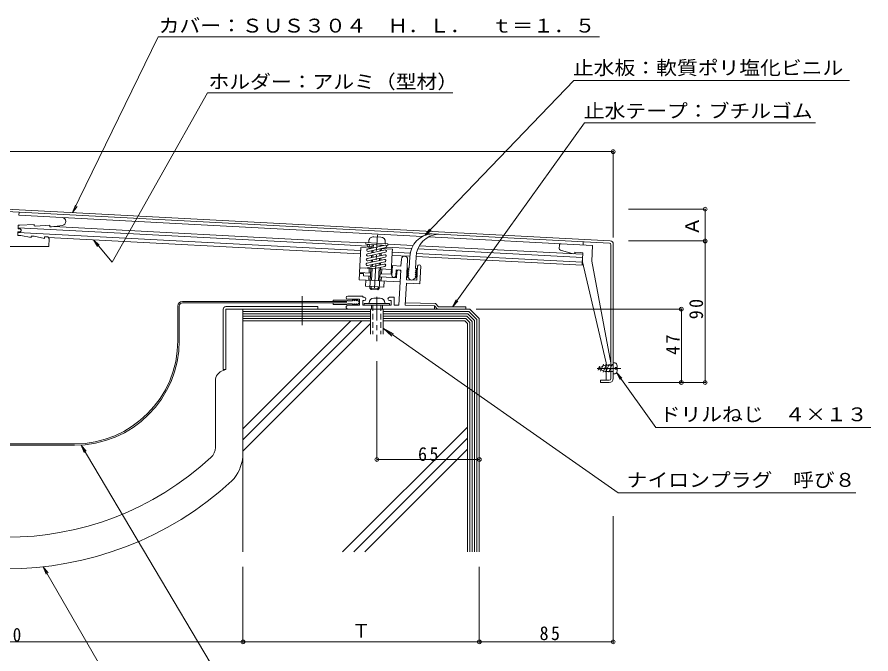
# Model space of a CAD drawing. Units: millimetres, scale not verified. Extents: x -452 to 561, y -405 to 239.
# Drawn here: x -56 to 486, y -165 to 239 of the extents above; entities that cross this region are included whole.
import ezdxf
from ezdxf.enums import TextEntityAlignment as Align

# ---------------------------------------------------------------- set-up
doc = ezdxf.new("R2010")
doc.units = ezdxf.units.MM
doc.header["$LTSCALE"] = 3
doc.header["$PDMODE"] = 32
doc.header["$PDSIZE"] = 2.4
for name, pattern in [('CHAIN1', [8, 5, -1, 1, -1]), ('CHAIN2', [12, 9, -1, 1, -1]), ('DASHED1', [1.8, 1.2, -0.6])]:
    doc.linetypes.add(name, pattern=pattern)
for name, color, linetype, lineweight in [('D-0', 3, 'Continuous', 9), ('D-1', 2, 'Continuous', 9), ('D-2', 4, 'Continuous', 9), ('D-3', 6, 'Continuous', 5), ('D-4', 7, 'Continuous', 9), ('D-5', 7, 'Continuous', 9)]:
    doc.layers.add(name, color=color, linetype=linetype, lineweight=lineweight)
doc.styles.add('ＭＳ ゴシック', font='')
doc.styles.get('ＭＳ ゴシック').set_extended_font_data('MS Gothic')

msp = doc.modelspace()

# ---------------------------------------------------------------- linework, layer by layer
at = {"layer": 'D-0'}
for p, q in [((320.753, 96.999), (-62.352, 117.076)), ((320.2, 95.526), (-54.457, 115.161)), ((321.148, 9.499), (321.148, 94.527)), ((322.648, 9.499), (322.648, 95.002)), ((320.148, 8.499), (314.648, 8.499)), ((314.648, 8.499), (314.648, 6.999)), ((320.148, 6.999), (314.648, 6.999))]:
    msp.add_line(p, q, dxfattribs=at)
for centre, radius, start, end in [((320.148, 94.527), 1, 0, 86.99922), ((320.648, 95.002), 2, 0, 86.99995), ((320.148, 9.499), 2.5, 270, 0), ((320.148, 9.499), 1, 270, 0)]:
    msp.add_arc(centre, radius, start, end, dxfattribs=at)
at = {"layer": 'D-1'}
for p, q in [((-54.457, 115.161), (-62.352, 115.575)), ((-54.457, 115.161), (-54.561, 113.175)), ((-54.561, 113.175), (-27.098, 111.735)), ((201.585, 99.751), (-27.098, 111.735)), ((-54.888, 106.933), (-55.005, 104.686)), ((152.008, 94.338), (-54.979, 105.186)), ((-53.889, 106.881), (-54.888, 106.933)), ((-44.849, 107.408), (-53.889, 106.881)), ((-44.849, 107.408), (-44.901, 106.41)), ((-43.903, 106.358), (-44.901, 106.41)), ((-34.863, 106.885), (-43.903, 106.358)), ((-34.863, 106.885), (-34.915, 105.887)), ((-33.917, 105.834), (-34.915, 105.887)), ((-33.917, 105.834), (-26.902, 106.76)), ((150.018, 96.445), (-32.56, 106.013)), ((-55.11, 102.689), (-55.228, 100.442)), ((-53.231, 100.338), (-55.228, 100.442)), ((149.835, 91.448), (-55.136, 102.19)), ((-46.792, 98.999), (-53.231, 100.338)), ((-46.74, 99.997), (-46.792, 98.999)), ((-44.742, 99.893), (-46.74, 99.997)), ((-38.304, 98.554), (-44.742, 99.893)), ((-38.251, 99.553), (-38.304, 98.554)), ((-36.254, 99.448), (-38.251, 99.553)), ((-35.308, 98.397), (-36.254, 99.448)), ((149.548, 89.46), (-36.016, 99.184)), ((-35.308, 98.397), (-35.57, 93.404)), ((175.147, 99.342), (170.653, 99.577)), ((205.601, 99.54), (309.489, 94.095)), ((-89.135, 93.404), (-35.57, 93.404)), ((165.712, 95.622), (150.018, 96.445)), ((166.529, 93.577), (152.082, 94.334)), ((162.536, 92.781), (161.699, 76.803)), ((169.527, 92.415), (162.536, 92.781)), ((165.67, 94.831), (165.723, 95.83)), ((179.651, 94.099), (165.67, 94.831)), ((179.703, 95.097), (165.723, 95.83)), ((177.971, 94.161), (166.829, 91.741)), ((167.102, 93.251), (169.564, 93.122)), ((178.29, 92.695), (167.148, 90.275)), ((167.5, 96.738), (167.448, 95.739)), ((169.527, 92.415), (169.642, 94.623)), ((170.332, 92.502), (170.441, 94.581)), ((174.789, 93.47), (174.835, 94.351)), ((175.599, 93.646), (175.634, 94.309)), ((177.986, 96.189), (177.933, 95.19)), ((194.623, 92.104), (178.699, 92.939)), ((179.651, 94.099), (179.703, 95.097)), ((195.589, 94.057), (179.693, 94.89)), ((303.183, 88.418), (199.583, 93.847)), ((288.467, 94.217), (288.352, 92.022)), ((303.497, 94.41), (303.602, 96.396)), ((309.489, 94.096), (308.967, 84.13)), ((149.652, 89.455), (149.548, 89.46)), ((162.349, 88.789), (149.652, 89.455)), ((162.454, 90.786), (149.757, 91.452)), ((177.657, 88.169), (166.515, 85.749)), ((177.815, 91.165), (166.672, 88.745)), ((177.976, 86.704), (166.834, 84.283)), ((178.133, 89.7), (166.991, 87.279)), ((169.208, 86.334), (169.284, 87.777)), ((169.365, 89.33), (169.441, 90.773)), ((170.018, 86.51), (170.094, 87.953)), ((170.175, 89.506), (170.251, 90.949)), ((174.475, 87.478), (174.551, 88.922)), ((174.632, 90.474), (174.708, 91.917)), ((175.285, 87.654), (175.361, 89.097)), ((175.442, 90.65), (175.518, 92.1)), ((182.509, 91.734), (175.518, 92.1)), ((182.404, 89.74), (181.671, 75.756)), ((193.532, 87.155), (182.3, 87.743)), ((182.509, 91.734), (182.404, 89.74)), ((193.76, 89.145), (182.404, 89.741)), ((302.817, 81.428), (197.527, 86.945)), ((302.922, 83.425), (197.755, 88.936)), ((303.079, 86.421), (198.618, 91.895)), ((289.083, 91.006), (297.284, 88.727)), ((298.19, 88.68), (298.244, 89.699)), ((301.58, 89.524), (298.244, 89.699)), ((303.237, 89.437), (301.58, 89.524)), ((302.817, 81.428), (303.237, 89.437)), ((177.343, 82.178), (165.51, 79.607)), ((177.5, 85.173), (166.358, 82.753)), ((177.819, 83.708), (166.677, 81.288)), ((168.894, 80.342), (168.97, 81.786)), ((169.051, 83.338), (169.127, 84.781)), ((169.704, 80.518), (169.78, 81.962)), ((169.861, 83.514), (169.937, 84.957)), ((174.161, 81.486), (174.236, 82.93)), ((174.318, 84.482), (174.394, 85.926)), ((174.971, 81.662), (175.047, 83.106)), ((175.128, 84.658), (175.204, 86.102)), ((187.951, 80.935), (188.187, 85.432)), ((191.501, 72.24), (192.181, 85.222)), ((302.975, 84.444), (318.148, 19.414)), ((308.967, 84.13), (321.148, 19.414)), ((168.689, 76.436), (161.699, 76.803)), ((171.202, 79.309), (161.856, 79.799)), ((164.169, 76.173), (164.091, 74.675)), ((167.69, 76.489), (167.848, 79.485)), ((168.192, 66.95), (168.846, 79.432)), ((169.253, 71.901), (169.645, 79.39)), ((177.662, 80.712), (171.203, 79.309)), ((173.646, 71.67), (174.08, 79.934)), ((174.184, 66.636), (174.89, 80.11)), ((181.671, 75.756), (174.681, 76.122)), ((181.828, 78.752), (174.838, 79.118)), ((175.679, 76.07), (175.837, 79.066)), ((182.131, 74.981), (182.458, 81.223)), ((187.951, 80.935), (182.458, 81.223)), ((184.628, 74.85), (184.824, 78.595)), ((187.82, 78.438), (184.824, 78.595)), ((185.062, 73.576), (185.258, 77.321)), ((187.82, 78.438), (186.649, 56.099)), ((191.791, 77.82), (191.499, 72.24)), ((197.99, 71.9), (198.461, 80.888)), ((199.878, 69.72), (200.458, 80.783)), ((174.53, 71.624), (161.463, 72.309)), ((167.586, 74.491), (164.091, 74.675)), ((165.707, 72.087), (165.498, 68.092)), ((167.455, 71.995), (167.586, 74.491)), ((168.584, 74.439), (167.586, 74.491)), ((187.428, 70.948), (174.53, 71.624)), ((182.557, 73.707), (174.576, 74.125)), ((175.444, 71.576), (175.575, 74.073)), ((177.192, 71.485), (176.982, 67.49)), ((185.062, 73.576), (182.565, 73.706)), ((197.99, 71.9), (191.499, 72.24)), ((176.982, 67.49), (165.498, 68.092)), ((174.184, 66.636), (168.192, 66.95)), ((169.043, 67.906), (168.949, 66.109)), ((173.437, 67.676), (173.343, 65.879)), ((173.343, 65.879), (174.184, 66.636)), ((191.392, 70.164), (190.655, 56.1)), ((199.878, 69.72), (191.392, 70.164)), ((163.648, 61.849), (154.148, 61.849)), ((161.648, 59.849), (154.148, 59.849)), ((161.648, 59.849), (161.648, 56.099)), ((163.648, 61.849), (163.648, 61.099)), ((163.648, 61.099), (164.648, 61.099)), ((170.648, 60.599), (174.648, 60.599)), ((180.648, 61.099), (183.648, 61.099)), ((183.648, 61.099), (183.648, 56.099)), ((161.648, 56.099), (154.398, 56.099)), ((163.648, 59.099), (163.648, 56.099)), ((163.648, 59.099), (164.648, 59.099)), ((181.648, 56.099), (163.648, 56.099)), ((164.648, 57.099), (164.648, 56.099)), ((180.648, 57.099), (164.648, 57.099)), ((167.648, 57.599), (167.648, 57.099)), ((169.148, 56.099), (169.148, 53.599)), ((170.148, 56.099), (170.148, 53.599)), ((175.148, 56.099), (175.148, 53.599)), ((176.148, 56.099), (176.148, 53.599)), ((177.648, 57.599), (177.648, 57.099)), ((180.648, 59.099), (181.648, 59.099)), ((180.648, 57.099), (180.648, 56.099)), ((181.648, 59.099), (181.648, 56.099)), ((183.648, 56.099), (186.65, 56.099)), ((209.148, 55.599), (190.678, 56.099)), ((209.786, 57.082), (190.734, 57.598)), ((209.148, 55.599), (211.148, 53.599)), ((209.148, 53.599), (209.148, 55.599)), ((209.786, 57.082), (211.769, 55.099)), ((229.148, 55.099), (211.769, 55.099)), ((229.148, 53.599), (229.148, 55.099)), ((168.648, 53.599), (168.648, 37.745)), ((176.648, 53.599), (176.648, 37.745)), ((312.648, 15.999), (317.476, 17.999)), ((314.022, 17.356), (312.976, 14.8)), ((316.429, 18.706), (314.579, 14.182)), ((318.284, 18.706), (316.151, 13.492)), ((322.648, 17.999), (317.476, 17.999)), ((320.139, 18.706), (318.006, 13.492)), ((318.148, 19.414), (318.148, 8.499)), ((321.994, 18.706), (319.861, 13.492)), ((323.476, 19.499), (322.648, 19.499)), ((325.232, 16.529), (323.848, 16.529)), ((312.648, 15.999), (317.476, 13.999)), ((322.648, 13.999), (317.476, 13.999))]:
    msp.add_line(p, q, dxfattribs=at)
at = {"layer": 'D-1', "linetype": 'CHAIN1'}
for p, q in [((171.22, 66.969), (172.995, 100.848)), ((172.648, 61.347), (172.648, 33.165))]:
    msp.add_line(p, q, dxfattribs=at)
at = {"layer": 'D-1', "linetype": 'DASHED1'}
for p, q in [((170.148, 56.099), (170.148, 37.745)), ((175.148, 56.099), (175.148, 37.745))]:
    msp.add_line(p, q, dxfattribs=at)
at = {"layer": 'D-1', "color": 7, "linetype": 'CHAIN1'}
msp.add_line((327.421, 15.999), (310.048, 15.999), dxfattribs=at)
at = {"layer": 'D-1'}
for points in [[(-53.076, 103.291), (-53.819, 102.622), (-55.11, 102.689)], [(-53.076, 103.291), (-53.045, 103.876), (-53.714, 104.619), (-55.005, 104.686)], [(164.169, 76.173), (161.672, 76.303), (161.463, 72.309)], [(173.343, 65.879), (168.949, 66.109), (168.192, 66.95)], [(323.476, 12.499), (322.648, 12.499), (322.648, 19.499)], [(325.232, 15.469), (323.848, 15.469), (323.848, 16.529)]]:
    msp.add_lwpolyline(points, dxfattribs=at)
msp.add_circle((167.146, 94.004), 0.75, dxfattribs=at)
for centre, radius, start, end in [((-27.229, 109.239), 2.5, 277.52177, 86.99968), ((170.496, 96.581), 3, 86.99936, 176.99937), ((174.989, 96.346), 3, 356.99937, 86.99937), ((178.131, 93.428), 0.75, 282.25417, 102.25658), ((289.465, 94.164), 1, 87.00079, 177.00082), ((166.832, 88.012), 0.75, 102.26526, 282.24547), ((166.989, 91.008), 0.75, 102.25658, 282.25417), ((177.817, 87.437), 0.75, 282.24306, 102.26526), ((177.974, 90.432), 0.75, 282.25658, 102.24306), ((190.184, 85.327), 2, 357.00079, 176.99785), ((289.35, 91.969), 1, 176.99939, 254.47154), ((166.518, 82.021), 0.75, 102.25658, 282.25417), ((166.675, 85.016), 0.75, 102.24306, 282.26526), ((177.503, 81.445), 0.75, 282.25673, 102.25417), ((177.66, 84.441), 0.75, 282.25417, 102.25658), ((199.46, 80.835), 1, 357.00087, 177.00087), ((186.506, 77.255), 1.25, 357.00089, 177.00089), ((183.38, 74.915), 1.25, 177.00082, 357.00089), ((154.148, 60.849), 1, 90, 270), ((164.648, 60.099), 1, 270, 90), ((170.648, 57.599), 3, 90, 180), ((174.648, 57.599), 3, 0, 90), ((180.648, 60.099), 1, 90, 270), ((154.398, 54.849), 1.25, 90, 270), ((323.476, 17.999), 1.5, 15.46611, 90), ((316.248, 15.999), 9, 3.37602, 15.46603), ((323.476, 13.999), 1.5, 270, 344.53391), ((316.248, 15.999), 9, 344.53397, 356.62398)]:
    msp.add_arc(centre, radius, start, end, dxfattribs=at)
at = {"layer": 'D-2'}
for p, q in [((193.136, 79.586), (193.52, 86.917)), ((197.13, 79.377), (197.514, 86.708)), ((192.874, 74.593), (191.691, 75.907)), ((191.756, 77.155), (193.005, 77.09)), ((193.005, 77.09), (191.822, 78.403)), ((191.822, 78.403), (193.07, 78.338)), ((193.07, 78.338), (191.887, 79.652)), ((191.887, 79.652), (193.136, 79.586)), ((196.999, 76.88), (198.313, 78.063)), ((198.247, 76.815), (196.999, 76.88)), ((197.065, 78.128), (198.378, 79.311)), ((198.313, 78.063), (197.065, 78.128)), ((198.378, 79.311), (197.13, 79.377)), ((192.874, 74.593), (191.625, 74.658)), ((193.363, 72.729), (191.625, 74.658)), ((196.187, 72.581), (198.117, 74.318)), ((196.868, 74.384), (198.182, 75.566)), ((196.868, 74.384), (198.117, 74.318)), ((46.345, 33.609), (46.345, 55.524)), ((47.245, 55.524), (47.245, 33.609)), ((49.245, 58.424), (69.713, 58.424)), ((49.245, 57.524), (69.713, 57.524)), ((69.713, 58.424), (153.557, 58.424)), ((69.713, 57.524), (153.557, 57.524)), ((135.148, 55.199), (76.748, 55.199)), ((135.148, 55.199), (135.148, 53.599)), ((144.832, 59.324), (153.557, 59.324)), ((144.832, 59.324), (144.832, 58.424)), ((144.832, 56.624), (144.832, 57.524)), ((144.832, 56.624), (153.557, 56.624)), ((154.148, 58.974), (153.557, 59.324)), ((154.148, 56.974), (153.557, 56.624)), ((157.148, 58.974), (154.148, 58.974)), ((157.148, 56.974), (154.148, 56.974)), ((161.561, 58.186), (160.773, 58.974)), ((161.561, 57.762), (160.773, 56.974)), ((75.148, 53.601), (75.148, 15.201)), ((76.748, 53.599), (135.148, 53.599)), ((87.648, -2.259), (87.648, 53.599)), ((87.649, 35.199), (87.649, -40.083)), ((75.118, 14.707), (76.748, 15.201)), ((75.118, 14.707), (76.748, 15.201)), ((75.149, 15.201), (76.748, 15.201)), ((70.148, 8.008), (70.148, 0.201)), ((70.148, 8.008), (70.148, -34.17)), ((87.639, -16.925), (87.639, -40.083)), ((-105.461, -31.978), (-19.243, -31.978)), ((-19.243, -32.879), (-105.461, -32.879))]:
    msp.add_line(p, q, dxfattribs=at)
at = {"layer": 'D-2', "linetype": 'CHAIN2'}
msp.add_line((125.148, 61.854), (125.148, 43.495), dxfattribs=at)
at = {"layer": 'D-2', "color": 7}
for p, q in [((-14.99, -32.742), (80.407, -193.492)), ((-14.99, -32.742), (-11.898, -36.672)), ((-14.99, -32.742), (-13.021, -37.338)), ((-39.111, -110.008), (-37.142, -114.605))]:
    msp.add_line(p, q, dxfattribs=at)
at = {"layer": 'D-2'}
for points in [[(191.691, 75.907), (192.939, 75.841), (191.756, 77.155)], [(198.182, 75.566), (196.934, 75.632), (198.247, 76.815)], [(158.398, 58.974), (158.258, 59.085), (158.014, 59.269), (157.762, 59.437), (157.498, 59.576), (157.337, 59.64), (157.298, 59.654), (157.229, 59.675), (157.159, 59.695), (157.049, 59.724)], [(159.648, 58.974), (159.508, 59.085), (159.264, 59.269), (159.012, 59.437), (158.748, 59.576), (158.587, 59.64), (158.548, 59.654), (158.479, 59.675), (158.409, 59.695), (158.339, 59.713), (158.298, 59.724)], [(160.773, 58.974), (160.665, 59.068), (160.476, 59.226), (160.281, 59.373), (160.078, 59.503), (159.954, 59.568), (159.899, 59.593), (159.803, 59.633), (159.705, 59.67), (159.606, 59.704), (159.548, 59.724)], [(158.398, 56.974), (158.258, 56.863), (158.014, 56.679), (157.762, 56.511), (157.498, 56.372), (157.337, 56.307), (157.298, 56.294), (157.229, 56.273), (157.159, 56.253), (157.049, 56.224)], [(159.648, 56.974), (159.508, 56.863), (159.264, 56.679), (159.012, 56.511), (158.748, 56.372), (158.587, 56.307), (158.548, 56.294), (158.479, 56.273), (158.409, 56.253), (158.339, 56.235), (158.298, 56.224)], [(160.773, 56.974), (160.665, 56.88), (160.476, 56.722), (160.281, 56.575), (160.078, 56.445), (159.954, 56.38), (159.899, 56.355), (159.803, 56.315), (159.705, 56.278), (159.606, 56.244), (159.548, 56.224)], [(75.148, 15.201), (76.748, 15.201), (76.748, 53.601)]]:
    msp.add_lwpolyline(points, dxfattribs=at)
at = {"layer": 'D-2', "color": 7}
msp.add_lwpolyline([(29.917, -229.568), (-39.111, -110.008), (-36.019, -113.938)], dxfattribs=at)
at = {"layer": 'D-2'}
for centre, radius, start, end in [((208.516, 86.448), 15, 92.86528, 178.20569), ((212.51, 86.238), 15, 92.86548, 178.20567), ((194.849, 74.067), 2, 222.00082, 312.00082), ((154.338, 58.981), 2.811, 359.86011, 15.33086), ((155.588, 58.981), 2.811, 359.86011, 15.33086), ((156.838, 58.981), 2.811, 359.86011, 15.33086), ((49.245, 55.524), 2.9, 90, 180), ((49.245, 55.524), 2, 90, 180), ((76.748, 53.599), 1.6, 90, 180), ((154.338, 56.967), 2.811, 344.66914, 0.13989), ((155.588, 56.967), 2.811, 344.66914, 0.13989), ((156.838, 56.967), 2.811, 344.66914, 0.13989), ((161.348, 57.974), 0.3, 315, 45), ((-19.243, 33.609), 66.487, 270, 0), ((-19.243, 33.609), 65.588, 270, 0), ((77.148, 8.008), 7, 106.85841, 180), ((77.148, 8.008), 7, 106.85841, 180), ((61.398, -34.17), 8.75, 312.69623, 0), ((-62.361, 99.965), 191.256, 227.30782, 312.69623), ((60.753, -37.219), 27.038, 317.39726, 353.92148), ((-62.361, 99.965), 211.256, 227.39183, 312.60797)]:
    msp.add_arc(centre, radius, start, end, dxfattribs=at)
at = {"layer": 'D-3'}
for p, q in [((117.648, 53.599), (87.648, 53.599)), ((87.648, 53.599), (87.648, -100.563)), ((168.648, 52.099), (87.648, 52.099)), ((168.648, 50.599), (87.648, 50.599)), ((168.648, 49.099), (87.648, 49.099)), ((231.648, 53.599), (117.648, 53.599)), ((231.027, 52.099), (176.648, 52.099)), ((230.405, 50.599), (176.648, 50.599)), ((229.784, 49.099), (176.648, 49.099)), ((229.784, 49.099), (233.148, 45.735)), ((230.405, 50.599), (234.648, 46.356)), ((231.027, 52.099), (236.148, 46.978)), ((231.648, 53.599), (237.648, 47.599)), ((168.648, 47.599), (87.648, 47.599)), ((87.648, -22.353), (156.1, 46.099)), ((87.648, -29.424), (163.171, 46.099)), ((168.648, 46.099), (87.648, 46.099)), ((87.648, -36.495), (168.648, 44.505)), ((229.163, 47.599), (176.648, 47.599)), ((228.541, 46.099), (176.648, 46.099)), ((228.541, 46.099), (230.148, 44.492)), ((229.163, 47.599), (231.648, 45.114)), ((230.148, 44.492), (230.148, -100.563)), ((231.648, 45.114), (231.648, -100.563)), ((233.148, 45.735), (233.148, -100.563)), ((234.648, 46.356), (234.648, -100.563)), ((236.148, 46.978), (236.148, -100.563)), ((237.648, 47.599), (237.648, -100.563)), ((150.86, -100.563), (230.148, -21.274)), ((157.931, -100.563), (230.148, -28.345)), ((165.002, -100.563), (230.148, -35.417))]:
    msp.add_line(p, q, dxfattribs=at)
at = {"layer": 'D-4'}
for p, q in [((33.756, 226.493), (-20.565, 114.887)), ((33.756, 226.493), (313.83, 226.493)), ((297.661, 198.786), (203.105, 100.438)), ((297.661, 198.786), (472.527, 198.786)), ((65.158, 190.878), (4.565, 83.462)), ((65.158, 190.878), (220.807, 190.878)), ((304.405, 171.965), (220.613, 55.099)), ((304.405, 171.965), (451.093, 171.965)), ((-447.352, 153.627), (322.648, 153.627)), ((322.648, 154.227), (322.648, 99.002)), ((-20.565, 114.887), (-18.698, 119.525)), ((-20.565, 114.887), (-17.561, 118.884)), ((203.105, 100.438), (206.07, 104.463)), ((203.105, 100.438), (207.011, 103.559)), ((-7.221, 97.675), (-4.559, 93.443)), ((-7.221, 97.675), (-3.555, 94.276)), ((4.565, 83.462), (-7.221, 97.675)), ((220.613, 55.099), (222.972, 59.508)), ((220.613, 55.099), (224.032, 58.748)), ((366.48, 53.599), (235.648, 53.599)), ((365.88, 6.999), (365.88, 53.599)), ((176.648, 41.486), (182.175, 36.416)), ((486.16, -21.557), (349.59, -21.557)), ((325.826, -63.108), (476.529, -63.108)), ((322.648, -158.322), (322.648, -77.888)), ((87.648, -158.322), (87.648, -109.992)), ((237.648, -158.322), (237.648, -109.992)), ((237.648, -157.722), (322.648, -157.722))]:
    msp.add_line(p, q, dxfattribs=at)
msp.add_lwpolyline([(325.826, -63.108), (176.648, 41.486), (183.299, 38.019)], dxfattribs=at)
for p in [(322.648, 153.627), (365.88, 53.599), (365.88, 6.999), (237.648, -157.722), (322.648, -157.722)]:
    msp.add_point(p, dxfattribs=at)
at = {"layer": 'D-5'}
for p, q in [((380.984, 117.076), (332.278, 117.076)), ((380.984, 116.814), (380.984, 6.999)), ((332.278, 96.9), (381.584, 96.9)), ((172.648, 20.545), (172.648, -42.505)), ((324.612, 13.412), (328.024, 9.758)), ((324.612, 13.412), (326.962, 8.999)), ((324.612, 13.412), (349.59, -21.557)), ((332.278, 6.999), (381.584, 6.999)), ((172.648, -41.905), (237.648, -41.905)), ((-362.352, -157.722), (237.648, -157.722)), ((87.648, -157.722), (87.648, -158.322)), ((237.648, -157.722), (237.648, -158.322))]:
    msp.add_line(p, q, dxfattribs=at)
for p in [(380.984, 117.076), (380.984, 96.9), (365.88, 6.999), (380.984, 6.999), (172.648, -41.905), (237.648, -41.905), (87.648, -157.722), (237.648, -157.722)]:
    msp.add_point(p, dxfattribs=at)

# ---------------------------------------------------------------- texts
at = {"layer": 'D-4', "color": 2, "style": 'ＭＳ ゴシック', "width": 1.1}
for s, p in [('カバー：ＳＵＳ３０４\u3000Ｈ．Ｌ．\u3000ｔ＝１．５', (34.135, 226.611)), ('止水板：軟質ポリ塩化ビニル', (297.019, 199.846)), ('ホルダー：アルミ（型材）', (65.788, 190.997)), ('止水テープ：ブチルゴム', (303.947, 172.453)), ('ドリルねじ\u3000４×１３', (352.087, -20.246)), ('ナイロンプラグ\u3000呼び８', (331.147, -61.882))]:
    msp.add_text(s, height=8.798, dxfattribs=at).set_placement(p, align=Align.BOTTOM_LEFT)
at = {"layer": 'D-4', "color": 2, "insert": (364.843, 24.563), "char_height": 8.798, "attachment_point": 7, "rotation": 90, "style": 'ＭＳ ゴシック'}
msp.add_mtext('\\T1.27;\\W0.95;47', dxfattribs=at)
at = {"layer": 'D-4', "color": 2, "insert": (275.898, -156.722), "char_height": 8.798, "attachment_point": 7, "style": 'ＭＳ ゴシック'}
msp.add_mtext('\\T1.27;\\W0.95;85', dxfattribs=at)
at = {"layer": 'D-5', "color": 2, "style": 'ＭＳ ゴシック'}
msp.add_text('Ａ', height=8.798, rotation=90, dxfattribs=at).set_placement((379.749, 100.266), align=Align.BOTTOM_LEFT)
msp.add_text('Ｔ', height=8.798, dxfattribs=at).set_placement((156.648, -157.721), align=Align.BOTTOM_LEFT)
at = {"layer": 'D-5', "color": 2, "insert": (379.749, 47.177), "char_height": 8.798, "attachment_point": 7, "rotation": 90, "style": 'ＭＳ ゴシック'}
msp.add_mtext('\\T1.27;\\W0.95;90', dxfattribs=at)
at = {"layer": 'D-5', "color": 2, "char_height": 8.798, "attachment_point": 7, "style": 'ＭＳ ゴシック'}
for s, insert in [('\\T1.27;\\W0.95;65', (198.773, -42.905)), ('\\T1.27;\\W0.9;300', (-72.102, -157.721))]:
    msp.add_mtext(s, dxfattribs=dict(at, insert=insert))

doc.saveas('drawing.dxf')
